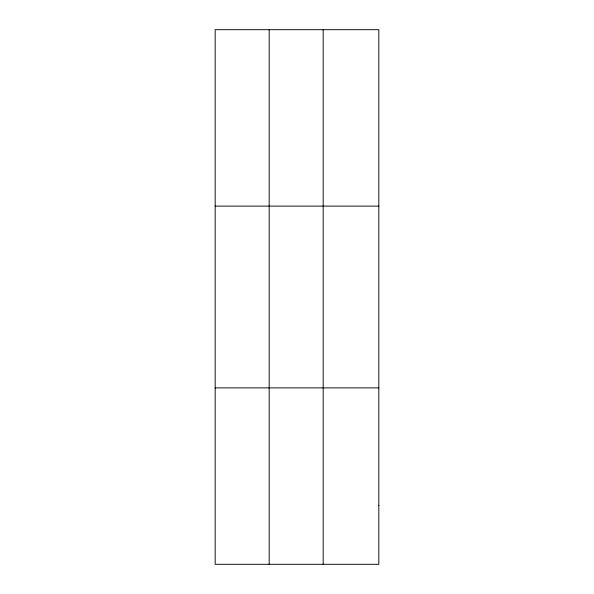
<?xml version="1.0" encoding="UTF-8"?>
<svg xmlns="http://www.w3.org/2000/svg" width="594" height="594" viewBox="0 0 594 594"><rect width="100%" height="100%" fill="white"/><g stroke="black" fill="none" stroke-linecap="round" stroke-linejoin="round"><path stroke-width="0.89" d="M269.179 564.3L269.179 29.7M323.181 564.3L323.181 29.7M215.177 206.118L378.824 206.118M215.177 387.882L378.824 387.882M378.824 505.494L378.824 564.3L215.177 564.3L215.177 29.7L378.824 29.7L378.824 505.494"/></g></svg>
